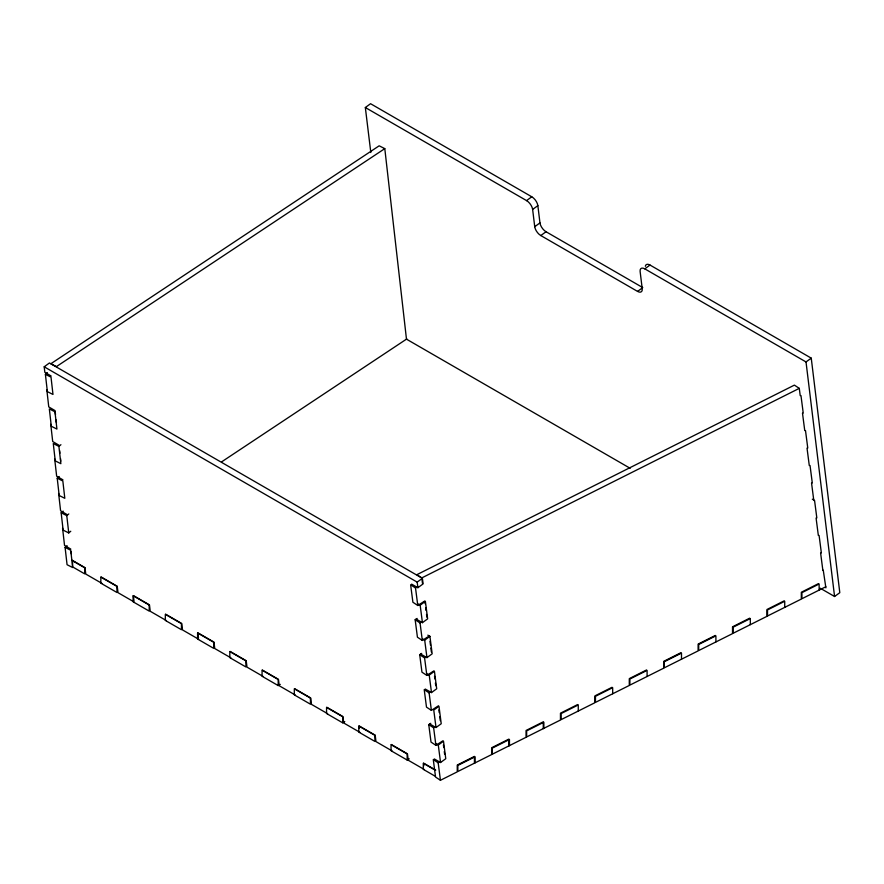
<?xml version="1.0" encoding="UTF-8"?>
<svg xmlns="http://www.w3.org/2000/svg" width="884" height="884" viewBox="0 0 884 884"><rect width="100%" height="100%" fill="white"/><g stroke="black" fill="none" stroke-linecap="round" stroke-linejoin="round"><path stroke-width="1.33" d="M45.393 374.319L51.018 377.148L52.985 394.452L47.371 391.634L45.393 374.319L47.416 372.65M58.896 446.387L53.272 443.558L55.25 460.873L60.863 463.691L58.896 446.387L60.919 444.707M57.217 478.178L62.841 481.007L64.808 498.311L59.184 495.493L57.217 478.178L59.239 476.509M70.775 531.251L68.742 532.93L63.129 530.113L61.151 512.797L63.184 511.118M68.742 532.93L66.775 515.615L68.797 513.947M65.096 547.417L70.72 550.235L72.687 567.55L67.062 564.721L65.096 547.417L67.118 545.737M370.816 152.523L365.335 107.516L370.562 103.715L531.781 196.789A7.602 3.779 53.9 0 1 537.859 205.641L539.958 222.89A7.602 3.779 53.9 0 0 546.036 231.741L642.767 287.598M51.128 375.998L44.83 372.308L44.2 366.794L49.427 362.981L422.397 578.324L423.116 583.893L417.9 587.694L411.613 584.125M365.335 107.516L526.566 200.602L531.781 196.789M820.241 588.225L834.573 596.501L839.8 592.689L811.247 358.142L650.016 265.056L644.801 268.858A7.602 3.779 53.9 0 0 640.126 271.51L642.226 288.759A7.602 3.779 53.9 0 1 637.552 291.4L540.809 235.553A7.602 3.779 53.9 0 1 534.732 226.702L532.632 209.453L537.859 205.641M534.732 226.702L539.958 222.89M540.809 235.553L546.036 231.741M637.552 291.4L641.729 288.361M417.9 587.694L417.171 582.125L422.397 578.324M422.43 622.656L420.165 605.175L425.381 601.374L427.646 618.855L422.43 622.656L416.143 619.087M834.573 596.501L806.02 361.943L811.247 358.142M429.911 636.336L432.177 653.806L426.961 657.619L424.696 640.138L429.911 636.336L427.823 635.143M431.491 692.581L429.226 675.1L434.442 671.288L436.707 688.769L431.491 692.581L425.204 689.012M436.022 727.532L441.238 723.731L438.972 706.25L433.757 710.062L436.022 727.532L429.734 723.963M440.552 762.516L438.287 745.035L443.503 741.223L445.768 758.704L440.552 762.516L434.265 758.925M384.794 148.634L56.454 366.584L50.841 363.755L379.17 145.816L384.794 148.634L406.474 339.158L630.17 468.299M221.972 461.625L406.839 338.915M425.116 603.684L424.773 600.987L417.789 605.496L415.524 588.015L417.513 586.722M429.304 635.95L422.32 640.447L417.425 637.209L415.16 619.728L417.16 618.446M422.32 640.447L420.055 622.977L422.044 621.684M433.834 670.912L426.85 675.409L421.955 672.171L419.69 654.69L421.69 653.398M426.85 675.409L424.585 657.928L426.574 656.646M438.353 705.874L431.381 710.371L429.116 692.89L431.105 691.608M442.884 740.825L435.911 745.334L431.016 742.085L428.751 724.604L430.751 723.322M435.911 745.334L433.646 727.852L435.635 726.56M474.443 763.212L474.443 756.384L457.249 765.025L457.249 771.854L440.442 780.285L438.177 762.815L440.166 761.522M278.195 685.575L278.195 679.498L262.073 670.194L262.073 676.271L278.195 685.575L280.283 684.371M342.683 722.814L342.683 716.736L326.561 707.421L326.561 713.51L342.683 722.814L344.771 721.609M407.17 760.041L407.17 753.964L391.048 744.659L391.048 750.737L407.17 760.041L409.27 758.837M799.28 388.363L794.396 385.115L416.894 574.677L421.779 577.915L799.28 388.363L800.219 395.634M577.672 704.548L560.467 713.189L560.467 720.018L526.654 736.947L526.654 730.869L543.859 722.228L543.859 728.306M612.082 687.277L594.877 695.907L594.877 702.736L561.064 719.664L561.064 713.587L578.269 704.946L578.269 711.034M646.491 669.995L629.286 678.636L629.286 685.465L595.473 702.393L595.473 696.305L612.678 687.675L612.678 693.752M680.901 652.712L663.696 661.354L663.696 668.182L629.883 685.111L629.883 679.034L647.088 670.392L647.088 676.47M715.311 635.441L698.106 644.082L698.106 650.9L664.293 667.829L664.293 661.751L681.498 653.11L681.498 659.199M749.72 618.159L732.516 626.8L732.516 633.629L698.703 650.558L698.703 644.469L715.907 635.839L715.907 641.917M784.119 600.877L766.925 609.518L766.925 616.347L733.112 633.275L733.112 627.198L750.317 618.557L750.317 624.634M818.529 583.606L801.324 592.247L801.324 599.065L767.522 616.004L767.522 609.916L784.727 601.275L784.727 607.363M825.844 586.755L801.932 598.722L801.932 592.645L819.136 584.004L819.136 590.081M61.151 512.797L66.775 515.615M812.308 499.184L814.562 500.466L816.827 517.947M823.258 570.18L825.888 587.871M418.066 603.993L420.165 605.175M422.596 638.944L424.696 640.138M420.673 654.049L426.961 657.619M427.127 673.906L429.226 675.1M436.188 743.842L438.287 745.035M644.801 268.858L806.02 361.943M44.2 366.794L417.171 582.125M72.09 560.191L84.986 567.639L85.77 574.059L101.892 583.374M101.108 576.954L117.229 586.258L118.014 592.678L134.136 601.982M165.606 614.181L181.728 623.485L182.502 629.916L198.624 639.22M230.094 651.42L246.216 660.724L247.001 667.144L263.123 676.459M262.338 670.028L278.46 679.343L279.245 685.763L295.367 695.067M294.582 688.647L310.704 697.962L311.488 704.382L327.61 713.686M326.826 707.266L342.948 716.57L343.732 723.001L359.854 732.306M391.325 744.505L407.447 753.809L408.231 760.229L424.353 769.544M435.724 770.13L423.569 763.113L423.878 765.688M435.425 770.273L423.292 763.268L423.292 769.356L435.425 776.362M166.38 620.601L150.258 611.297L149.473 604.877L133.351 595.562L133.981 600.7M230.879 657.84L214.757 648.524L213.972 642.104L197.85 632.8L198.469 637.939M392.098 750.925L375.976 741.61L375.203 735.19L359.081 725.886L359.39 728.449M62.941 479.857L56.653 476.189L54.675 458.873M66.886 514.477L60.587 510.808L58.62 493.471M70.819 549.097L64.532 545.417L62.565 528.113M59.007 445.238L52.709 441.547L50.742 424.265M415.524 588.015L410.629 584.766L412.894 602.247L417.789 605.496M415.16 619.728L420.055 622.977M419.69 654.69L424.585 657.928M429.116 692.89L424.221 689.642L426.486 707.123L431.381 710.371M428.751 724.604L433.646 727.852M438.177 762.815L433.282 759.566L435.547 777.047L440.442 780.285M800.97 395.59L803.236 413.071M805.501 430.552L807.766 448.033M810.031 465.503L812.297 482.984M819.092 535.428L821.358 552.909M802.484 413.115L804.749 430.585M807.015 448.066L809.28 465.548M811.545 483.029L813.81 500.51M816.076 517.991L818.341 535.472M820.606 552.953L822.871 570.434M421.779 577.915L422.508 583.517M425.635 607.717L425.989 610.402M426.508 614.435L426.861 617.131M430 641.331L430.519 645.364M430.862 648.049L431.392 652.083M434.53 676.293L434.873 678.978M435.392 683.012L435.746 685.697M438.884 709.907L439.226 712.592M439.757 716.626L440.276 720.659M443.414 744.858L443.757 747.555M444.287 751.588L444.63 754.273M55.515 414.618L55.062 410.618L48.764 406.927L46.797 389.623M56.123 419.944L56.432 422.607M59.615 450.564L59.913 453.227M60.521 458.553L60.819 461.216M71.107 551.561L71.383 554.025M543.262 728.659L543.262 721.83L526.057 730.471L526.057 737.289L492.255 754.229L492.255 748.14L509.46 739.499L509.46 745.588M508.852 745.93L508.852 739.101L491.648 747.742L491.648 754.571L457.846 771.5L457.846 765.422L475.051 756.781L475.051 762.859M526.566 200.602A7.602 3.779 53.9 0 1 532.632 209.453M645.342 266.316A7.602 3.779 53.9 0 1 650.016 265.056M54.952 411.767L49.338 408.938L51.305 426.254L56.93 429.072L54.952 411.767M84.72 567.793L72.587 560.788L72.587 566.876L84.72 573.882L84.72 567.793M116.964 586.412L100.842 577.108L100.842 583.186L116.964 592.49L116.964 586.412M149.208 605.032L133.086 595.717L133.086 601.805L149.208 611.109L149.208 605.032M181.452 623.651L165.33 614.336L165.33 620.424L181.452 629.728L181.452 623.651M213.696 642.259L197.574 632.955L197.574 639.033L213.696 648.348L213.696 642.259M245.94 660.878L229.818 651.574L229.818 657.652L245.94 666.967L245.94 660.878M310.439 698.117L294.317 688.802L294.317 694.89L310.439 704.194L310.439 698.117M374.927 735.344L358.805 726.04L358.805 732.118L374.927 741.433L374.927 735.344"/></g></svg>
